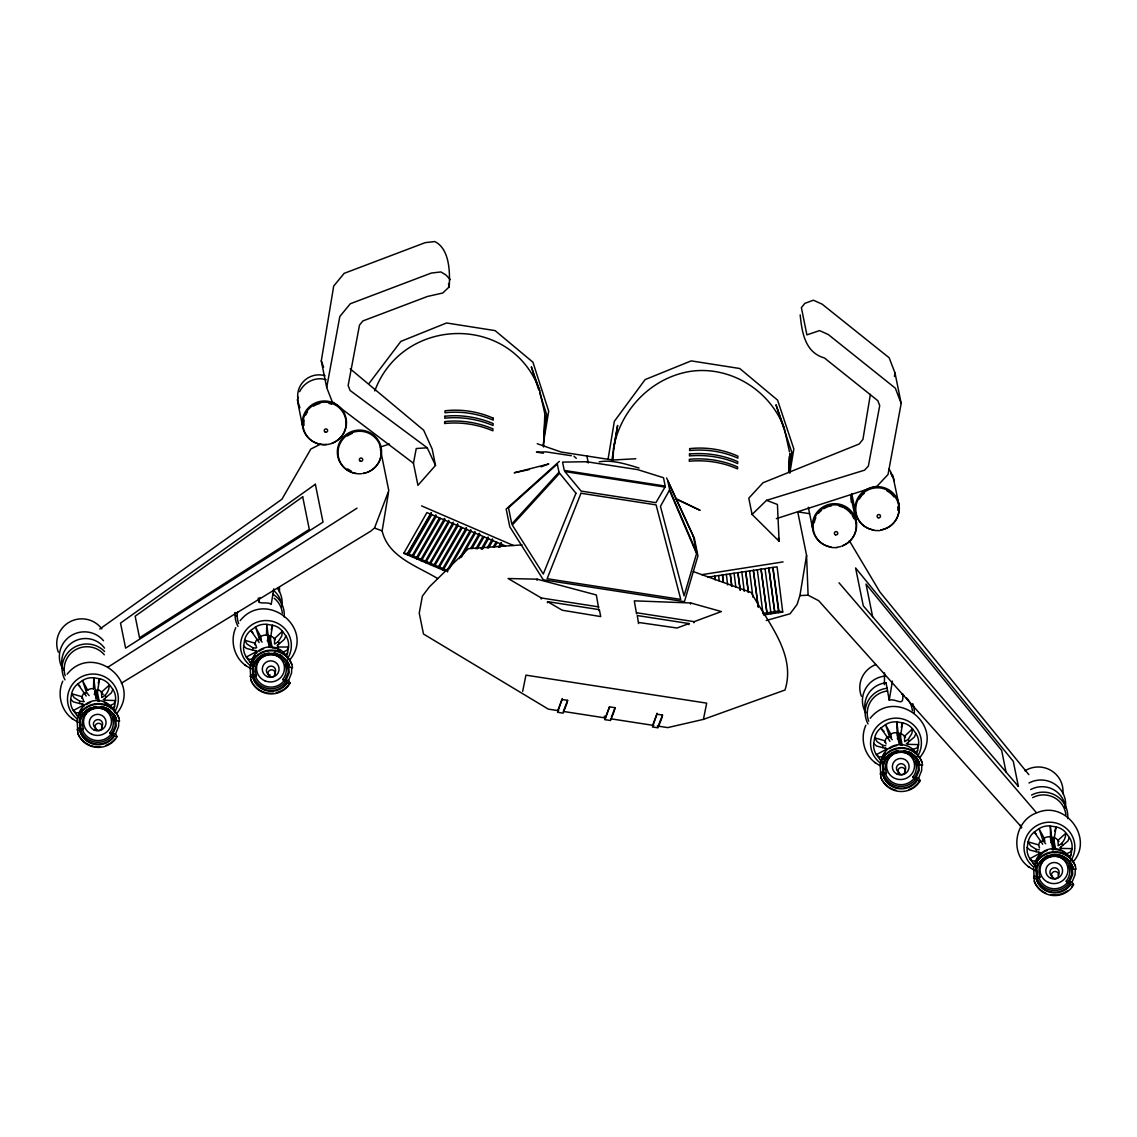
<?xml version="1.0" encoding="UTF-8"?>
<svg xmlns="http://www.w3.org/2000/svg" width="1137" height="1137" viewBox="0 0 1137 1137"><rect width="100%" height="100%" fill="white"/><g stroke="black" fill="none" stroke-linecap="round" stroke-linejoin="round"><path stroke-width="1.5" d="M83.641 704.414L79.59 703.505L79.633 702.396L79.96 701.33L84.095 701.7M256.635 650.918L252.585 650.023L252.954 647.848L255.711 648.09M886.689 748.516L882.653 747.606L883.008 745.446L885.766 745.687M1040.156 852.565L1036.105 851.67L1036.461 849.495L1039.232 849.737M78.78 717.305A16.998 16.742 -11.5 0 1 76.747 715.201L73.322 710.526A16.998 16.742 -11.5 0 1 70.679 699.397L71.617 693.698A16.998 16.742 -11.5 0 1 77.728 683.934L82.489 680.523A16.998 16.742 -11.5 0 1 93.802 677.837L99.573 678.732A16.998 16.742 -11.5 0 1 109.45 684.701L112.876 689.377A16.998 16.742 -11.5 0 1 115.533 700.506L114.595 706.205A16.998 16.742 -11.5 0 1 113.743 708.991M93.504 689.008L93.802 677.837M118.745 721.1L118.575 726.515L115.562 733.962L117.026 736.634L115.306 739.377A21.916 21.575 -11.5 0 1 77.87 733.578L77.103 720.091L80.102 712.629L79.675 715.017L82.56 715.457L83.996 713.141A18.164 17.879 -11.5 0 1 91.628 707.683M251.774 663.823A16.998 16.742 -11.5 0 1 249.742 661.706L246.331 657.044A16.998 16.742 -11.5 0 1 243.673 645.915L244.611 640.216A16.998 16.742 -11.5 0 1 250.723 630.438L255.484 627.041A16.998 16.742 -11.5 0 1 266.797 624.355L272.582 625.251A16.998 16.742 -11.5 0 1 282.445 631.22L285.87 635.881A16.998 16.742 -11.5 0 1 288.528 647.01L287.59 652.723A16.998 16.742 -11.5 0 1 286.737 655.509M277.499 648.232L277.542 646.74A8.67 8.542 -11.5 0 0 277.584 645.262M298.022 397.111L297.851 402.796L302.371 425.096M291.74 667.618L291.569 673.019L288.571 680.48L290.02 683.152L288.301 685.895A21.916 21.575 -11.5 0 1 250.865 680.097L250.097 666.595L253.11 659.147L252.67 661.521L255.555 661.976L256.99 659.645A18.164 17.879 -11.5 0 1 264.623 654.201M851.215 502.071L851.343 497.793M881.829 761.42A16.998 16.742 -11.5 0 1 879.796 759.303L876.385 754.641A16.998 16.742 -11.5 0 1 873.728 743.513L874.666 737.799A16.998 16.742 -11.5 0 1 880.791 728.035L885.538 724.639A16.998 16.742 -11.5 0 1 896.851 721.952L902.636 722.848A16.998 16.742 -11.5 0 1 912.514 728.817L915.925 733.479A16.998 16.742 -11.5 0 1 918.582 744.607L917.644 750.306A16.998 16.742 -11.5 0 1 916.792 753.106M921.794 765.215L921.624 770.616L918.625 778.078L920.075 780.749L918.355 783.492A21.916 21.575 -11.5 0 1 880.919 777.694L880.152 764.192L883.165 756.73L882.724 759.118L885.609 759.559L887.059 757.242A18.164 17.879 -11.5 0 1 897.733 750.932M1035.281 865.47A16.998 16.742 -11.5 0 1 1033.263 863.353L1029.838 858.691A16.998 16.742 -11.5 0 1 1027.18 847.562L1028.132 841.863A16.998 16.742 -11.5 0 1 1034.244 832.085L1039.005 828.688A16.998 16.742 -11.5 0 1 1050.304 826.002L1056.088 826.897A16.998 16.742 -11.5 0 1 1065.966 832.867L1069.391 837.528A16.998 16.742 -11.5 0 1 1072.049 848.657L1071.097 854.37A16.998 16.742 -11.5 0 1 1070.244 857.156M1075.261 869.265L1075.09 874.666L1072.077 882.127L1073.541 884.799L1071.821 887.542A21.916 21.575 -11.5 0 1 1034.386 881.743L1033.618 868.242L1036.617 860.794L1036.191 863.168L1039.076 863.623L1040.511 861.306A18.164 17.879 -11.5 0 1 1071.551 866.11L1071.836 867.304L1068.681 865.754L1071.068 866.124L1071.836 867.304M104.533 700.491L104.547 700.236A8.67 8.542 -11.5 0 0 104.59 698.743M277.527 647.01L288.528 647.01L286.95 650.336L283.71 651.799M1061.048 848.657L1061.063 848.387A8.67 8.542 -11.5 0 0 1061.105 846.909M544.04 434.32L544.822 413.811L539.691 390.602L531.334 366.839L538.711 389.778M545.149 415.474L543.571 446.983M613.07 460.471L613.525 448.518L617.633 425.38L611.891 460.059M788.68 472.21L789.263 456.832M789.078 472.168L789.789 453.365M101.776 696.953L101.449 692.177L109.109 685.27C109.408 690.372 106.267 695.46 101.619 697.535M1058.291 845.104L1057.964 840.328L1065.611 833.435C1065.923 838.523 1062.782 843.611 1058.135 845.701M884.401 684.687L884.543 672.905M97.213 693.442L99.573 678.732L98.223 683.195M270.208 639.946L272.582 625.251L271.217 629.699M900.277 737.543L902.636 722.848L901.271 727.296M1053.729 841.593L1056.088 826.897L1054.738 831.346M76.989 729.812L80.002 730.906L79.448 720.446L80.855 715.855M82.56 715.457L82.631 713.027M249.984 676.33L252.997 677.41L252.442 666.964L253.849 662.359M880.038 773.927L883.051 775.008L882.497 764.561L885.68 757.128M1033.505 877.977L1036.518 879.057L1035.963 868.611L1037.37 864.006M544.111 436.068L546.599 414.38L539.762 393.061M789.007 472.267L791.75 452.156L775.974 404.729L784.331 428.493L789.448 451.702M95.409 691.481L95.906 698.885M273.775 588.838L271.203 604.415C267.351 600.578 255.242 606.547 260.018 597.522M272.212 647.82L269.995 636.862L268.63 636.649L267.948 640.699L269.227 646.967M413.456 463.256L332.203 401.688L326.689 387.518L321.288 360.926L333.695 286.055L344.17 273.349L425.153 242.664L434.746 241.556C449.854 248.861 450.039 272.852 449.214 286.865L442.776 292.991L427.441 296.473L362.93 320.918L359.505 325.054L348.149 385.5L350.097 390.488L427.228 447.779L435.499 465.417L417.933 485.328L413.456 463.256L416.241 448.532L427.228 447.779M437.702 578.562C417.251 566.084 388.101 557.031 382.146 530.88L388.513 492.406M542.989 445.676L548.702 411.153L532.926 362.206L495.092 330.611L446.543 322.979L400.878 341.384L369.255 383.169M536.991 580.282L537.176 579.188L596.342 594.964L598.588 607.982M541.169 599.085L541.354 597.991L508.111 578.52L537.176 579.188M547.409 602.738L547.579 601.644L599.327 609.659L600.734 616.581L562.232 610.228L547.579 601.644M562.246 698.53L557.571 712.288L563.099 713.141L566.709 703.988L567.619 700.349L562.09 699.497L557.798 710.582M608.053 459.291L614.335 421.33L645.134 379.587L691.182 360.884L739.732 368.502L777.566 400.11L793.839 448.944L789.831 473.191M599.142 610.754L599.327 609.659M636.535 613.866L634.304 600.848L690.699 602.965L721.37 611.55L694.124 621.655L636.72 612.772M638.511 623.559L637.288 615.543L689.022 623.559L688.851 624.639M657.129 713.24L652.453 726.984L657.996 727.836L661.592 718.683L662.516 715.059L656.973 714.192L652.681 725.278M690.514 604.06L690.699 602.965M693.954 622.749L694.124 621.655M788.581 471.301L791.75 452.156M766.239 620.504L790.087 613.767L797.08 604.458L799.908 595.589L806.574 555.368L797.748 511.849L809.601 513.682M870.402 394.312L862.94 439.365L859.231 443.97L762.998 482.77L748.786 498.191L752.083 514.45L779.115 541.283L777.424 504.473L766.565 500.337L752.083 514.45M894.435 376.489L895.018 373.007L889.162 357.771L822.136 304.162L813.381 300.211L804.868 303.352L801.372 307.63L806.9 334.861L819.55 330.597L828.304 334.548L895.316 388.158L901.186 403.393L888.025 474.47L877.181 486.096L776.329 518.671M902.65 693.627C904.185 708.323 897.235 698.175 889.233 700.15L892.389 681.12M902.266 745.417L900.049 734.459L898.685 734.246L898.017 738.297L899.282 744.564M326.689 387.518L339.849 316.441L350.338 303.735L431.321 273.051L440.914 271.942L445.775 274.87L450.408 279.645M522.665 691.381L525.934 675.151L706.688 703.149L703.419 719.38L667.717 727.609L657.328 726.003M886.078 682.868L889.233 700.15M93.774 678.604L95.281 690.372L94.343 694.366L95.607 695.204M266.499 635.526L266.797 624.355L268.275 636.891L267.337 640.884L268.602 641.709M898.671 739.306L897.391 738.481L898.344 734.488L896.851 721.952L897.164 735.966M1050.616 840.03L1050.304 826.002L1051.796 838.537L1050.858 842.531L1052.123 843.37M609.531 706.844L605.012 719.636L610.541 720.488L614.151 711.336L615.074 707.697L609.531 706.844L605.239 717.93M374.769 390.915C402.754 315.546 512.304 313.4 539.691 390.602M613.525 448.518C620.29 409.135 652.908 376.105 692.874 371.032C732.2 366.54 770.943 391.483 784.331 428.493M62.777 681.148C56.878 694.195 61.028 710.852 72.825 719.096M81.708 698.189L82.134 696.754A8.67 8.542 -11.5 0 1 84.166 692.803M235.771 627.667C229.873 640.714 234.023 657.357 245.819 665.614M254.702 644.693L255.143 643.272A8.67 8.542 -11.5 0 1 257.161 639.307M865.84 725.264C859.927 738.311 864.077 754.954 875.874 763.197M884.757 742.29L885.197 740.869A8.67 8.542 -11.5 0 1 887.215 736.904M100.98 706.702A18.164 17.879 -11.5 0 1 115.036 717.944L115.32 719.138L112.293 717.817A15.463 15.222 -11.5 0 1 109.792 732.868L112.009 733.408L112.122 735.625A18.164 17.879 -11.5 0 1 81.068 730.821L80.429 720.602L83.669 713.183L83.342 714.178L85.645 713.937M278.522 654.528A18.164 17.879 -11.5 0 1 288.045 664.463L288.329 665.642L285.288 664.335A15.463 15.222 -11.5 0 1 282.786 679.372L285.003 679.926L285.117 682.143A18.164 17.879 -11.5 0 1 254.063 677.325L253.423 667.106L256.664 659.702L256.337 660.696L258.639 660.441M915.214 761.705L918.383 763.24L917.616 762.074L915.342 761.932A15.463 15.222 -11.5 0 1 912.855 776.969L915.058 777.523L915.171 779.74A18.164 17.879 -11.5 0 1 884.131 774.922L883.477 764.704L886.093 758.308M1068.681 865.754L1068.794 865.982A15.463 15.222 -11.5 0 1 1066.307 881.019L1068.51 881.573L1068.624 883.79A18.164 17.879 -11.5 0 1 1037.584 878.986L1036.944 868.767L1039.545 862.372M121.375 683.181L370.605 531.263L374.499 528.051L388.797 490.658L380.327 448.873M563.327 711.435L567.619 700.349M611.393 717.205L615.074 707.697M658.209 726.131L662.516 715.059M113.259 708.067L114.595 706.205M286.254 654.585L287.59 652.723M916.308 752.168L917.644 750.306M1069.775 856.232L1071.097 854.37M445.747 571.243L403.763 553.321L426.915 512.574L505.126 545.803M431.435 512.943L407.956 553.719L408.254 555.254L431.79 514.649M434.931 516.297L412.305 555.581L412.617 557.102L436.139 516.496L435.798 514.791M439.28 518.159L416.668 557.428L416.981 558.963L440.502 518.358M448.873 520.348L425.394 561.138L425.707 562.659L449.229 522.054M453.237 522.196L429.758 562.986L430.056 564.52L453.578 523.915M461.082 527.412L438.47 566.695L438.783 568.216L462.304 527.611M469.808 531.121L447.196 570.39L447.509 571.925M459.376 558.651L475.039 531.462M470.704 548.418L479.402 533.31L479.743 535.03L471.912 548.56M475.934 548.759L482.884 536.678M481.164 549.1L488.114 537.019L488.469 538.725L482.372 549.256M487.261 547.935L492.477 538.867L492.833 540.587L488.469 548.105M493.359 546.769L495.974 542.235M498.589 547.11L501.204 542.576L501.545 544.282L499.811 547.295M403.763 553.321L407.458 553.52L431.108 512.801M449.243 568.912L471.031 531.32L470.675 529.615M461.451 557.229L475.38 533.168M477.142 548.915L484.106 536.877M494.567 546.94L497.182 542.434M112.876 689.377L111.341 692.888L103.24 699.752M285.87 635.881L284.335 639.392L277.3 645.39M915.925 733.479L914.404 736.989L906.288 743.854M1069.391 837.528L1067.856 841.053L1059.755 847.918M79.547 714.377L81.267 711.62A21.916 21.575 -11.5 0 1 118.703 717.419L119.584 721.185L116.699 720.744L116.159 718.385A19.187 18.888 -11.5 0 0 113.785 714.05M79.675 715.017L81.395 712.259A21.916 21.575 -11.5 0 1 118.831 718.058M82.432 714.818L83.371 713.311A19.187 18.888 -11.5 0 1 91.429 707.555M85.176 714.462L85.332 714.207A16.444 16.188 -11.5 0 1 113.43 718.556L113.501 718.854M299.685 391.654C304.147 382.004 315.987 376.347 326.177 379.772M116.585 713.681C143.234 681.774 92.651 642.234 67.168 674.142M112.776 734.587L110.786 734.559A16.444 16.188 -11.5 0 1 82.688 730.21L83.385 728.774A15.463 15.222 -11.5 0 1 85.886 713.738M112.009 733.408L115.249 725.989L114.553 717.973L115.32 719.138M79.874 730.267L80.414 732.626A19.187 18.888 -11.5 0 0 113.203 737.7L114.141 736.193L113.046 733.578L116.23 726.145L115.604 718.129L116.699 720.744M114.013 735.554L113.075 737.06A19.187 18.888 -11.5 0 1 80.286 731.986M252.542 660.881L254.262 658.138A21.916 21.575 -11.5 0 1 291.697 663.937L292.579 667.703L289.693 667.263L289.153 664.903A19.187 18.888 -11.5 0 0 286.78 660.569M252.67 661.521L254.39 658.778A21.916 21.575 -11.5 0 1 291.825 664.577M258.17 660.981L258.326 660.725A16.444 16.188 -11.5 0 1 286.425 665.074L286.496 665.372M289.58 660.185C316.228 628.292 265.646 588.753 240.163 620.66M285.771 681.091L283.781 681.077A16.444 16.188 -11.5 0 1 255.683 676.714L256.379 675.279A15.463 15.222 -11.5 0 1 258.881 660.242M285.003 679.926L288.244 672.507L287.562 664.477L288.329 665.642M252.869 676.771L253.409 679.13A19.187 18.888 -11.5 0 0 286.197 684.204L287.135 682.697L286.041 680.082L289.224 672.663L288.599 664.648L289.693 667.263M287.007 682.058L286.069 683.579A19.187 18.888 -11.5 0 1 253.281 678.491M289.892 682.513L288.173 685.256A21.916 21.575 -11.5 0 1 284.008 689.136M882.596 758.478L884.316 755.735A21.916 21.575 -11.5 0 1 921.752 761.534L922.633 765.3L919.748 764.846L919.208 762.501A19.187 18.888 -11.5 0 0 913.409 754.584M882.724 759.118L884.444 756.375A21.916 21.575 -11.5 0 1 921.88 762.174M886.405 758.294L888.395 758.308A16.444 16.188 -11.5 0 1 916.479 762.671L916.55 762.955M919.634 757.782C946.282 725.889 895.7 686.336 870.217 718.257M915.825 778.689L913.835 778.66A16.444 16.188 -11.5 0 1 885.737 774.311L886.448 772.876A15.463 15.222 -11.5 0 1 888.935 757.839L888.224 758.578M915.058 777.523L918.298 770.104L917.616 762.074M882.923 774.368L883.463 776.727A19.187 18.888 -11.5 0 0 916.251 781.801L917.189 780.295L916.095 777.68L919.279 770.246L918.653 762.231L919.748 764.846M917.062 779.655L916.124 781.176A19.187 18.888 -11.5 0 1 883.335 776.088M919.947 780.11L918.227 782.853A21.916 21.575 -11.5 0 1 914.063 786.733M1036.063 862.542L1037.783 859.785A21.916 21.575 -11.5 0 1 1075.218 865.584L1076.085 869.35L1073.214 868.91L1072.674 866.55A19.187 18.888 -11.5 0 0 1052.819 854.555M1036.191 863.168L1037.91 860.425A21.916 21.575 -11.5 0 1 1075.346 866.223M1039.858 862.343L1041.847 862.372A16.444 16.188 -11.5 0 1 1069.945 866.721L1070.016 867.019M1073.101 861.832C1094.164 838.523 1065.54 800.178 1037.1 812.728C1014.46 820.26 1009.244 853.958 1029.34 867.261M1069.277 882.738L1067.288 882.724A16.444 16.188 -11.5 0 1 1039.204 878.375L1039.9 876.94A15.463 15.222 -11.5 0 1 1042.387 861.889L1041.691 862.628M1068.51 881.573L1071.765 874.154L1071.068 866.124M1036.39 878.432L1036.93 880.777A19.187 18.888 -11.5 0 0 1069.704 885.865L1070.656 884.359L1069.562 881.743L1072.745 874.31L1072.12 866.295L1073.214 868.91M1070.528 883.719L1069.576 885.226A19.187 18.888 -11.5 0 1 1036.802 880.152M1071.679 886.903L1073.399 884.16M278.139 641.865L281.791 635.924L282.445 631.22L274.443 638.681L274.614 644.054L278.139 641.865L279.446 643.641M908.193 739.462L911.86 733.521L912.514 728.817L904.498 736.279L904.668 741.637L908.193 739.462L909.501 741.225M86.17 696.057L84.706 693.755L86.511 692.461L89.155 695.602M259.165 642.576L257.701 640.273L259.506 638.98L262.15 642.121M889.944 741.324L887.755 737.856L888.566 737.103L889.56 736.563L892.204 739.718M1042.686 844.222L1041.208 841.92L1043.027 840.627L1045.67 843.768M559.361 461.38L506.178 509.063L509.774 526.786L543.301 579.785L684.431 601.644L697.933 555.936L694.337 538.213L666.623 477.995M99.758 629.059L281.919 499.242L310.842 449.03L320.321 444.269M107.788 667.263L357.061 508.14M86.355 690.756L87.691 690.045A8.67 8.542 -11.5 0 1 93.461 688.667M259.35 637.26L260.686 636.549A8.67 8.542 -11.5 0 1 266.456 635.185L267.962 635.213M889.418 734.857L890.74 734.147A8.67 8.542 -11.5 0 1 896.51 732.782L898.017 732.811M885.353 748.146A8.67 8.542 -11.5 0 0 886.064 749.454L876.385 754.641L879.086 756.944L882.554 756.816M1042.871 838.921L1044.207 838.211A8.67 8.542 -11.5 0 1 1049.977 836.832L1051.483 836.875M1038.82 852.21A8.67 8.542 -11.5 0 0 1039.531 853.517L1029.838 858.691L1032.552 860.993L1036.02 860.865M110.715 705.281L113.956 703.817L115.533 700.506L104.547 700.236M1067.231 853.446L1070.471 851.983L1072.049 848.657L1061.063 848.387M541.056 466.824L548.773 463.939L514.222 472.793L529.401 469.553M689.022 623.559L677.027 628.008L638.681 622.465M703.419 719.38L784.999 690.017C796.511 654.002 767.091 621.584 751.173 592.462L693.314 571.584M379.971 447.125L389.494 444.055M766.565 500.337L864.546 470.178L868.37 466.085L879.725 405.639L877.807 400.679L824.424 357.97C804.968 352.456 801.955 332.374 800.178 314.864M599.199 461.849C612.232 459.49 626.487 464.266 639.051 468.032M701.87 574.668L783.095 561.905M911.561 749.866L917.005 747.933L918.582 744.607L907.596 744.337A8.67 8.542 -11.5 0 0 907.639 742.859M763.41 614.961L782.725 612.019L777.083 566.823L707.711 577.184M763.325 613.369L778.873 611.052L782.725 612.019M522.054 544.879L468.387 548.659L429.388 586.848L422.367 596.143L419.24 613.127L423.49 634.02L548.304 709.118L558.679 710.724M635.81 458.751L612.786 460.016L561.024 452L537.232 443.714M799.908 595.589L808.094 595.205L818.668 600.677L1021.765 827.352M252.499 659.218L249.031 659.346L246.331 657.044L256.01 651.856L256.72 653.164M79.505 712.7L76.037 712.828L73.322 710.526L83.015 705.352L83.726 706.645M249.742 661.706L251.575 662.814M76.747 715.201L78.581 716.31M879.796 759.303L881.63 760.411M1033.263 863.353L1035.096 864.475M874.495 530.496L879.725 530.624M831.772 547.551L837.003 547.679M268.275 636.891L270.478 637.232M95.281 690.372L97.484 690.713M898.344 734.488L900.532 734.829M1051.796 838.537L1053.999 838.879M252.585 650.023L246.416 648.403L243.673 645.915M882.653 747.606L876.485 746L873.728 743.513M79.59 703.505L73.422 701.899L70.679 699.397M1036.105 851.67L1029.937 850.064L1027.18 847.562M571.286 455.71L546.343 451.915L536.422 452.128L543.344 453.208M541.354 597.991L598.758 606.888M563.881 711.52L605.41 717.959M610.597 718.769L653.86 725.463M250.552 674.582L253.068 674.98M254.105 675.136L256.507 675.506M286.041 680.082L288.571 680.48M880.606 772.179L883.122 772.577M884.174 772.734L886.562 773.103M916.095 777.68L918.625 778.078M253.778 676.145L255.612 676.43M883.847 773.743L885.666 774.013M287.135 682.697L290.02 683.152M917.189 780.295L920.075 780.749M77.558 728.078L80.073 728.462M81.111 728.632L83.513 729.002M113.046 733.578L115.562 733.962M1034.059 876.243L1036.589 876.627M1037.626 876.783L1040.028 877.167M1069.562 881.743L1072.077 882.127M80.784 729.627L82.617 729.911M1037.299 877.792L1039.133 878.077M114.141 736.193L117.026 736.634M1070.656 884.359L1073.541 884.799M1039.502 847.975L1038.649 844.919L1028.132 841.863L1030.648 845.814L1036.461 849.495M374.499 528.051L382.146 530.88M421.585 505.908L513.427 545.49M407.458 553.52L448.049 570.76M675.947 499.058L700.094 510.314L676.7 498.987M883.008 745.446L877.181 741.765L874.666 737.799L885.197 740.869L886.036 743.925M252.954 647.848L247.127 644.167L244.611 640.216L255.143 643.272L256.706 647.749M79.96 701.33L74.132 697.649L71.617 693.698L82.134 696.754L83.712 701.245M874.723 762.486L880.393 765.912M1028.189 866.55L1034.769 870.544M244.668 664.903L251.263 668.897M71.674 718.385L78.268 722.379M350.224 368.829L423.675 430.212L432.202 449.158L435.499 465.417M1066.122 881.203L1067.458 882.468M912.656 777.154L913.992 778.404M282.601 679.556L283.937 680.807M109.607 733.038L110.943 734.303M573.943 456.193L576.274 458.31M1061.66 843.512L1062.953 845.288M1058.988 841.408L1057.964 840.328A8.67 8.542 -11.5 0 0 1052.919 837.287M1036.404 834.331L1034.244 832.085L1041.208 841.92M905.535 737.359L904.498 736.279A8.67 8.542 -11.5 0 0 899.452 733.237M884.017 731.404L880.791 728.035L887.755 737.856M275.467 639.761L274.443 638.681A8.67 8.542 -11.5 0 0 269.398 635.64M252.883 632.684L250.723 630.438L257.701 640.273M105.144 695.347L106.452 697.123M79.888 686.165L77.728 683.934L84.706 693.755M839.007 582.798L1036.205 812.415M1028.857 774.652L879.811 591.865L849.296 540.643M890.641 473.305L893.384 478.293L899.225 506.121M299.912 407.757L297.226 399.727M103.197 694.551L101.449 692.177A8.67 8.542 -11.5 0 0 97.853 689.548M256.123 652.098L256.01 651.856A8.67 8.542 -11.5 0 1 255.299 650.549M83.129 705.58L83.015 705.352A8.67 8.542 -11.5 0 1 82.305 704.045M1043.027 840.627L1039.005 828.688L1044.207 838.211L1044.86 841.394M889.56 736.563L885.538 724.639L890.74 734.147L891.408 737.33M259.506 638.98L255.484 627.041L260.686 636.549L261.354 639.747M86.511 692.461L82.489 680.523L87.776 690.372M321.288 360.926L323.619 367.152M892.758 475.223L894.08 480.752M918.383 763.24L918.099 762.06A18.164 17.879 -11.5 0 0 904.043 750.804M850.647 495.348L856.488 523.162M1053.502 838.509L1055.733 849.481M1054.369 849.268L1052.137 838.296L1051.469 842.361L1053.061 850.192M1006.032 771.98L1001.669 750.434L866.024 584.077L872.633 616.638M895.018 373.007L901.186 403.393M851.741 493.586L855.209 510.726M898.685 734.246L900.902 745.204M808.308 507.201L812.486 527.781M778.433 537.886L779.115 541.283M778.433 611.109L778.746 612.644L772.762 567.462M770.701 612.274L771.014 613.795L765.03 568.628M586.905 456.008L588.312 462.958M604.315 716.168L605.012 719.636M448.518 283.468L449.214 286.865M268.63 636.649L270.848 647.621M258.255 598.005L259.179 602.553M255.555 661.976L256.365 659.83A19.187 18.888 -11.5 0 1 260.018 656.419M99.217 701.316L97 690.344L95.636 690.131L97.853 701.103M772.961 567.462L778.873 611.052M768.896 568.045L774.88 613.213L768.783 568.074M757.299 569.779L762.97 613.426M753.433 570.362L758.265 606.845M753.319 570.39L758.18 607.03M749.567 570.93L752.921 597.138M748.459 592.363L745.701 571.513L748.359 592.476M741.836 572.096L744.266 591.311M737.956 572.664L740.258 590.046M737.842 572.707L740.159 590.146M734.09 573.247L735.824 587.232M731.844 585.981L730.224 573.83L731.731 586.067M726.358 574.398L727.637 584.901M722.492 574.981L723.416 581.931M722.379 575.009L723.303 581.988M718.627 575.564L719.209 580.822M715.216 579.614L714.761 576.132L715.102 579.657M806.574 555.368L808.094 595.205M282.815 689.932A21.916 21.575 -11.5 0 1 276.22 692.675M273.406 693.158A21.916 21.575 -11.5 0 1 267.692 693.016M266.285 692.76A21.916 21.575 -11.5 0 1 263.528 691.95M262.221 691.424A21.916 21.575 -11.5 0 1 253.437 684.403M252.641 683.238A21.916 21.575 -11.5 0 1 250.737 679.457M253.537 658.224A18.007 17.723 -11.5 0 1 255.072 655.509M259.435 651.075A18.007 17.723 -11.5 0 1 263.571 648.857M272.837 647.891A18.007 17.723 -11.5 0 1 275.893 648.63M277.343 649.199A18.007 17.723 -11.5 0 1 280.086 650.691M250.879 666.211A19.158 18.86 -11.5 0 1 287.945 659.062M266.129 653.704A18.164 17.879 -11.5 0 1 269.242 653.093M273.974 653.221A18.164 17.879 -11.5 0 1 277.058 653.96M270.265 675.136A4.619 4.534 -11.5 0 1 266.655 669.167A4.619 4.534 -11.5 0 1 273.264 666.666A4.619 4.534 -11.5 0 1 274.571 673.502M261.411 655.509A19.187 18.888 -11.5 0 1 264.424 654.059M274.301 653.022A19.187 18.888 -11.5 0 1 277.556 653.818M279.105 654.415A19.187 18.888 -11.5 0 1 282.019 656.021M256.493 660.455A19.187 18.888 -11.5 0 1 289.281 665.543M254.304 666.04A15.719 15.463 -11.5 0 1 255.185 660.725M286.808 660.981A17.467 17.183 -11.5 0 1 287.235 668.414M253.679 671.924A17.467 17.183 -11.5 0 1 252.599 664.562M238.656 623.602A22.655 22.299 -11.5 0 1 237.491 612.118M274.173 598.218A22.655 22.299 -11.5 0 1 282.36 613.213M249.827 665.102A25.455 25.057 -11.5 0 1 245.549 630.722A25.455 25.057 -11.5 0 1 280.242 624.81A25.455 25.057 -11.5 0 1 287.547 658.678M272.624 594.04A24.63 24.247 -11.5 0 1 284.165 616.936M237.974 626.345A24.63 24.247 -11.5 0 1 235.174 612.559M273.321 590.231A23.635 23.266 -11.5 0 1 281.877 605.879M277.471 588.44A24.915 24.517 -11.5 0 1 281.834 606.689M236.141 616.012A24.915 24.517 -11.5 0 1 234.592 613.184M279.389 587.275A24.915 24.517 -11.5 0 1 279.404 592.093M115.178 738.752A21.916 21.575 -11.5 0 1 111.014 742.632M109.82 743.413A21.916 21.575 -11.5 0 1 105.968 745.318M100.411 746.639A21.916 21.575 -11.5 0 1 94.698 746.512M93.291 746.242A21.916 21.575 -11.5 0 1 90.534 745.446M89.212 744.92A21.916 21.575 -11.5 0 1 77.742 732.953M80.542 711.705A18.007 17.723 -11.5 0 1 82.077 708.991M86.44 704.556A18.007 17.723 -11.5 0 1 90.576 702.353M104.348 702.68A18.007 17.723 -11.5 0 1 107.091 704.187M78.14 716.409A19.158 18.86 -11.5 0 1 112.577 708.223M113.487 709.587A19.158 18.86 -11.5 0 1 114.936 712.558M93.135 707.186A18.164 17.879 -11.5 0 1 96.247 706.589M96.119 728.291A4.619 4.534 -11.5 0 1 93.987 721.938A4.619 4.534 -11.5 0 1 100.61 720.361A4.619 4.534 -11.5 0 1 101.577 726.984M101.307 706.518A19.187 18.888 -11.5 0 1 104.561 707.313M106.111 707.91A19.187 18.888 -11.5 0 1 110.36 710.483M83.498 713.951A19.187 18.888 -11.5 0 1 116.287 719.025M81.509 716.836A15.719 15.463 -11.5 0 1 82.191 714.207M113.814 714.462A17.467 17.183 -11.5 0 1 114.411 720.417M80.684 725.42A17.467 17.183 -11.5 0 1 79.604 718.044M65.179 675.719A22.655 22.299 -11.5 0 1 104.32 654.77M76.833 718.598A25.455 25.057 -11.5 0 1 72.555 684.204A25.455 25.057 -11.5 0 1 107.248 678.292A25.455 25.057 -11.5 0 1 114.553 712.16M64.98 679.841A24.63 24.247 -11.5 0 1 104.604 651.515M63.274 670.205A23.635 23.266 -11.5 0 1 104.547 648.118M63.146 669.508A24.915 24.517 -11.5 0 1 69.727 636.549A24.915 24.517 -11.5 0 1 103.481 640.671M58.342 652.183A24.915 24.517 -11.5 0 1 101.833 628.903M326.575 444.453A22.129 21.774 -11.5 0 1 303.494 415.716A22.129 21.774 -11.5 0 1 339.807 407.089A22.129 21.774 -11.5 0 1 332.203 443.117M303.991 425.366A20.58 20.253 -11.5 0 1 304.162 420.079M305.711 415.005A20.58 20.253 -11.5 0 1 307.473 411.907M313.57 406.108A20.58 20.253 -11.5 0 1 319.753 403.521M329.09 403.45A20.58 20.253 -11.5 0 1 331.677 404.203M297.766 397.993A21.248 20.921 -11.5 0 1 325.026 375.707M361.737 473.703A21.603 21.262 -11.5 0 1 339.721 444.34A21.603 21.262 -11.5 0 1 376.56 439.28A21.603 21.262 -11.5 0 1 363.144 473.518M355.895 473.418A22.129 21.774 -11.5 0 1 340.162 441.355A22.129 21.774 -11.5 0 1 376.219 437.574A22.129 21.774 -11.5 0 1 367.279 472.225M365.915 472.694A22.129 21.774 -11.5 0 1 363.087 473.362M351.091 470.86A20.58 20.253 -11.5 0 1 347.595 468.885M347.538 435.94A20.58 20.253 -11.5 0 1 352.271 433.41M884.359 763.638A15.719 15.463 -11.5 0 1 884.558 760.937M900.376 752.012A13.971 13.758 -11.5 0 1 913.878 769.863A13.971 13.758 -11.5 0 1 892.36 776.969A13.971 13.758 -11.5 0 1 892.403 754.655M895.615 752.936A13.971 13.758 -11.5 0 1 899.168 752.083M899.168 772.393A4.619 4.534 -11.5 0 1 897.036 766.04A4.619 4.534 -11.5 0 1 903.659 764.476A4.619 4.534 -11.5 0 1 904.626 771.099M912.869 787.529A21.916 21.575 -11.5 0 1 909.017 789.433M896.34 790.357A21.916 21.575 -11.5 0 1 880.791 777.054M883.591 755.821A18.007 17.723 -11.5 0 1 885.126 753.106M889.489 748.672A18.007 17.723 -11.5 0 1 896.652 745.602M911.391 749.212A18.007 17.723 -11.5 0 1 914.617 752.566M880.948 763.808A19.158 18.86 -11.5 0 1 915.626 752.339M886.434 757.413A19.187 18.888 -11.5 0 1 892.957 752.31M894.492 751.656A19.187 18.888 -11.5 0 1 897.704 750.747M909.159 752.012A19.187 18.888 -11.5 0 1 912.073 753.618M886.562 758.052A19.187 18.888 -11.5 0 1 919.336 763.126M916.394 757.157A17.467 17.183 -11.5 0 1 917.474 764.519M883.747 769.522A17.467 17.183 -11.5 0 1 882.667 762.16M879.882 762.7A25.455 25.057 -11.5 0 1 875.604 728.32A25.455 25.057 -11.5 0 1 910.296 722.393A25.455 25.057 -11.5 0 1 917.602 756.261M868.711 721.199A22.655 22.299 -11.5 0 1 887.627 690.983M901.812 694.124A22.655 22.299 -11.5 0 1 904.228 695.816M906.388 697.791A22.655 22.299 -11.5 0 1 912.414 710.81M912.741 703.618A24.63 24.247 -11.5 0 1 914.319 712.942M868.028 723.942A24.63 24.247 -11.5 0 1 887.272 688.226M865.826 712.885A23.635 23.266 -11.5 0 1 886.064 682.783M865.385 712.217A24.915 24.517 -11.5 0 1 884.828 676.089M861.391 696.285A24.915 24.517 -11.5 0 1 875.86 664.562M1052.62 876.442A4.619 4.534 -11.5 0 1 1050.503 870.103A4.619 4.534 -11.5 0 1 1057.112 868.526A4.619 4.534 -11.5 0 1 1058.092 875.149M1067.515 890.797A21.916 21.575 -11.5 0 1 1056.913 894.805M1055.491 894.918A21.916 21.575 -11.5 0 1 1051.199 894.663M1045.727 893.071A21.916 21.575 -11.5 0 1 1034.258 881.104M1037.058 859.87A18.007 17.723 -11.5 0 1 1042.956 852.722M1044.263 851.869A18.007 17.723 -11.5 0 1 1047.092 850.504M1051.668 849.424A18.007 17.723 -11.5 0 1 1060.864 850.846M1062.256 851.528A18.007 17.723 -11.5 0 1 1064.857 853.262M1034.656 864.575A19.158 18.86 -11.5 0 1 1071.452 860.709M1044.931 857.156A19.187 18.888 -11.5 0 1 1047.944 855.706M1040.014 862.116A19.187 18.888 -11.5 0 1 1072.802 867.19M1070.329 862.628A17.467 17.183 -11.5 0 1 1070.926 868.569M1037.2 873.571A17.467 17.183 -11.5 0 1 1036.12 866.209M1038.649 844.919A8.67 8.542 -11.5 0 1 1040.682 840.968M1033.334 866.749A25.455 25.057 -11.5 0 1 1029.07 832.369A25.455 25.057 -11.5 0 1 1063.763 826.457A25.455 25.057 -11.5 0 1 1071.068 860.325M1032.638 797.634A22.655 22.299 -11.5 0 1 1065.881 814.859M1031.543 795.09A24.63 24.247 -11.5 0 1 1067.671 818.583M1021.495 827.992A24.63 24.247 -11.5 0 1 1020.159 825.121M1030.705 789.547A23.635 23.266 -11.5 0 1 1065.397 807.526M1028.999 782.995A24.915 24.517 -11.5 0 1 1065.355 808.35M1024.949 770.787A24.915 24.517 -11.5 0 1 1062.91 793.74M873.87 530.098A21.603 21.262 -11.5 0 1 859.245 497.594A21.603 21.262 -11.5 0 1 895.416 497.31A21.603 21.262 -11.5 0 1 880.891 530.055M873.657 529.956A22.129 21.774 -11.5 0 1 858.677 496.656A22.129 21.774 -11.5 0 1 895.714 496.372A22.129 21.774 -11.5 0 1 880.848 529.899M897.761 506.718A20.58 20.253 -11.5 0 1 897.818 510.257M859.359 499.058A20.58 20.253 -11.5 0 1 861.391 496.13M862.272 495.121A20.58 20.253 -11.5 0 1 864.234 493.287M886.959 490.914A20.58 20.253 -11.5 0 1 893.995 496.926M888.978 469.084A21.248 20.921 -11.5 0 1 892.417 476.502M831.147 547.153A21.603 21.262 -11.5 0 1 815.783 515.828A21.603 21.262 -11.5 0 1 850.988 512.147A21.603 21.262 -11.5 0 1 842.261 545.987M840.939 546.442A21.603 21.262 -11.5 0 1 836.775 547.295M830.934 546.996A22.129 21.774 -11.5 0 1 815.201 514.933A22.129 21.774 -11.5 0 1 851.243 511.153A22.129 21.774 -11.5 0 1 842.318 545.803M814.277 522.764A20.58 20.253 -11.5 0 1 815.826 517.69M818.654 513.171A20.58 20.253 -11.5 0 1 821.511 510.342M823.685 508.779A20.58 20.253 -11.5 0 1 827.295 507.003M828.575 506.562A20.58 20.253 -11.5 0 1 831.204 505.937M839.205 506.136A20.58 20.253 -11.5 0 1 843.029 507.386M844.237 507.955A20.58 20.253 -11.5 0 1 851.272 513.967M852.253 515.445A20.58 20.253 -11.5 0 1 853.816 518.614M444.638 422.865L444.624 423.518C460.883 421.742 477.853 424.385 492.889 430.824L492.946 428.862C477.881 422.481 460.94 419.795 444.681 421.571L444.638 422.865M493.259 418.203L493.202 420.122C478.222 413.626 461.196 410.898 444.951 412.759L445.022 410.784C461.224 408.879 478.35 411.551 493.259 418.203M689.662 448.632L689.619 450.55C705.864 448.93 722.933 451.403 737.828 458.126L737.885 456.15C723.033 449.385 705.878 446.841 689.662 448.632M737.515 468.231L737.501 468.885C722.563 462.219 705.565 459.703 689.292 461.252L689.349 459.291C705.636 457.799 722.606 460.272 737.558 466.937L737.515 468.231M444.851 416.256L444.78 418.217C461.053 416.455 477.966 419.169 493.046 425.522L493.117 423.547C478.023 417.222 461.11 414.465 444.851 416.256M689.519 453.976L689.463 455.937C705.75 454.502 722.706 456.946 737.657 463.583L737.714 461.622C722.777 454.942 705.807 452.54 689.519 453.976M669.437 490.246L660.441 506.335L684.076 595.845L696.555 553.605L669.437 490.246M575.947 493.245L543.273 574.029L512.29 525.052L559.631 473.234L575.947 493.245M580.979 493.259L547.139 578.705L680.765 599.412L656.092 504.885L580.979 493.259M444.51 518.5L421.031 559.276L421.344 560.811L444.865 520.206L444.51 518.5M457.6 524.058L434.107 564.833L434.419 566.368L457.941 525.763L457.6 524.058M466.312 527.753L442.833 568.543L443.146 570.078L466.667 529.472L466.312 527.753M664.989 487.091L655.935 502.668L581.078 491.07L564.918 471.585L664.989 487.091M558.978 472.239L511.778 523.915L508.509 507.798L557.315 464.038L558.978 472.239M315.347 484.263L120.522 623.09L125.61 648.133L323.022 522.125L315.347 484.263M302.698 496.826L135.161 616.211L139.524 637.758L309.307 529.387L302.698 496.826M586.649 461.736L562.573 462.105L564.265 470.42L665.188 486.053L663.511 477.739L637.715 469.638L586.649 461.736M1018.382 786.434L863.267 605.808L855.592 567.946L1013.309 761.378L1018.382 786.434M693.343 536.437L667.902 481.178L669.565 489.379L696.611 552.539L693.343 536.437M767.148 614.378L761.051 569.239L767.148 614.378M264.765 680.765A13.971 13.758 -11.5 0 0 284.406 666.723A13.971 13.758 -11.5 0 0 262.349 657.058A13.971 13.758 -11.5 0 0 264.765 680.765M267.238 676.657A8.4 8.257 -11.5 0 0 279.034 668.215A8.4 8.257 -11.5 0 0 265.788 662.416A8.4 8.257 -11.5 0 0 267.238 676.657M270.066 676.671A3.638 3.582 -11.5 0 0 275.182 673.005A3.638 3.582 -11.5 0 0 269.426 670.489A3.638 3.582 -11.5 0 0 270.066 676.671M91.77 734.246A13.971 13.758 -11.5 0 0 111.412 720.204A13.971 13.758 -11.5 0 0 89.354 710.54A13.971 13.758 -11.5 0 0 91.77 734.246M94.243 730.139A8.4 8.257 -11.5 0 0 106.039 721.711A8.4 8.257 -11.5 0 0 92.793 715.898A8.4 8.257 -11.5 0 0 94.243 730.139M97.071 730.153A3.638 3.582 -11.5 0 0 102.188 726.5A3.638 3.582 -11.5 0 0 96.432 723.971A3.638 3.582 -11.5 0 0 97.071 730.153M315.631 442.89A21.603 21.262 -11.5 0 0 345.989 421.187A21.603 21.262 -11.5 0 0 311.893 406.236A21.603 21.262 -11.5 0 0 315.631 442.89M325.253 432.103A1.691 1.663 -11.5 0 0 327.627 430.397A1.691 1.663 -11.5 0 0 324.969 429.232A1.691 1.663 -11.5 0 0 325.253 432.103M360.344 461.21A1.691 1.663 -11.5 0 0 362.717 459.504A1.691 1.663 -11.5 0 0 360.045 458.339A1.691 1.663 -11.5 0 0 360.344 461.21M897.292 774.254A8.4 8.257 -11.5 0 0 909.088 765.812A8.4 8.257 -11.5 0 0 895.842 760.013A8.4 8.257 -11.5 0 0 897.292 774.254M900.12 774.269A3.638 3.582 -11.5 0 0 905.237 770.602A3.638 3.582 -11.5 0 0 899.495 768.086A3.638 3.582 -11.5 0 0 900.12 774.269M1048.271 882.411A13.971 13.758 -11.5 0 0 1067.913 868.37A13.971 13.758 -11.5 0 0 1045.869 858.705A13.971 13.758 -11.5 0 0 1048.271 882.411M1050.759 878.304A8.4 8.257 -11.5 0 0 1062.555 869.876A8.4 8.257 -11.5 0 0 1049.309 864.063A8.4 8.257 -11.5 0 0 1050.759 878.304M1053.573 878.318A3.638 3.582 -11.5 0 0 1058.703 874.651A3.638 3.582 -11.5 0 0 1052.947 872.136A3.638 3.582 -11.5 0 0 1053.573 878.318M878.105 517.733A1.691 1.663 -11.5 0 0 880.479 516.042A1.691 1.663 -11.5 0 0 877.807 514.862A1.691 1.663 -11.5 0 0 878.105 517.733M835.382 534.788A1.691 1.663 -11.5 0 0 837.756 533.082A1.691 1.663 -11.5 0 0 835.084 531.917A1.691 1.663 -11.5 0 0 835.382 534.788"/></g></svg>
